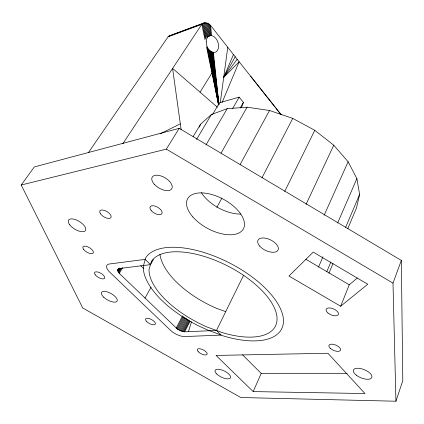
<?xml version="1.0" encoding="UTF-8"?>
<svg xmlns="http://www.w3.org/2000/svg" width="424" height="424" viewBox="0 0 424 424"><rect width="100%" height="100%" fill="white"/><g stroke="black" fill="none" stroke-linecap="round" stroke-linejoin="round"><path stroke-width="0.64" d="M209.62 330.741L223.957 336.115A76.744 35.128 27 0 0 283.449 320.459A76.744 35.128 27 0 0 222.436 259.541A76.744 35.128 27 0 0 145.618 257.898L143.535 265.514L143.498 270.226A76.384 34.964 27 0 0 199.731 326.448L209.318 330.752M150.478 264.656L145.183 259.377L109.466 263.982A11.793 5.115 29.6 0 0 109.763 272.187L170.607 330.397A11.141 4.627 27.4 0 0 184.8 336.555L221.143 335.093L216.473 330.439L184.62 331.844L181.212 331.065L177.667 329.289L119.266 273.374L117.787 270.867L117.941 269.394L119.171 268.535L150.478 264.656L153.435 259.499M220.3 102.56L227.762 47.228M193.137 136.602L200.616 124.158L211.406 114.528L227.216 108.655L247.075 107.203L269.521 110.489L292.751 118.397L314.788 130.306L333.752 145.194L348.12 161.761L356.886 178.605L359.626 194.404L356.467 208.052L347.712 228.759M188.436 331.674L191.521 321.715M395.931 401.226L402.8 380.609L401.337 260.426L179.193 128.35L34.349 166.918L21.2 185.012L82.707 307.951L240.774 397.526L395.931 401.226L392.99 283.126L401.337 260.426M241.388 107.807L243.418 102.375L239.205 97.165L219.542 102.698L212.504 114.522M340.642 306.234L367.751 284.239L313.235 252.116L288.951 276.019L340.642 306.234L349.27 284.796L357.305 278.038M222.16 102.364L239.147 61.772L210.553 25.382C208.46 22.938 204.22 21.587 201.792 24.306L122.79 143.789M328.907 273.22L333.026 263.479M199.354 127.131L200.616 124.158M326.74 271.742L330.884 261.995M345.645 227.285L359.626 194.404M233.486 54.5L223.697 77.375L239.147 61.772L281.17 114.634M318.482 267.173L322.95 256.859M337.684 222.892L356.886 178.605M253.181 391.585L364.995 393.551L327.911 353.256L216.044 355.429L253.181 391.585L261.211 373.422L347.118 373.369M324.121 215.318L348.12 161.761M306.075 204.342L333.752 145.194M284.705 191.452L314.788 130.306M216.473 330.439L243.556 275.367M262.006 177.751L292.751 118.397M182.993 331.6L188.765 320.443M183.836 331.759L189.602 320.597M184.62 331.844L190.079 321.265M180.306 330.699L186.703 318.392M181.212 331.065L187.302 319.336M182.119 331.367L188.198 319.632M178.515 329.803L184.933 317.507M179.4 330.275L185.807 317.974M176.135 328.165L182.58 315.875M176.872 328.743L183.306 316.447M177.667 329.289L183.788 317.581M216.844 207.378L221.89 198.093M240.185 164.443L269.521 110.489M235.235 56.721L223.697 77.375L237.191 59.249M144.966 298.13L151.034 287.329M221.015 153.186L247.075 107.203M240.143 108.099L243.418 102.375M232.575 108.602L239.205 97.165M205.921 145.082L227.216 108.655M119.266 273.374L122.653 267.682M117.787 270.867L119.441 268.101M196.535 139.48L211.406 114.528M117.983 271.455L119.96 268.138M118.301 272.076L120.607 268.207M118.731 272.717L121.359 268.302M117.766 269.828L118.428 268.721M117.718 270.321L118.704 268.662M21.2 185.012L166.335 149.137L179.193 128.35M217.443 107.293L200.054 92.178L211.958 72.976L206.472 46.72M88.399 152.619L168.111 36.787L169.595 35.711L204.103 22.912L206.583 37.047M160.134 133.83L180.317 123.845M168.816 36.178L204.993 22.774L207.4 37.148M168.111 36.787L201.792 24.306L205.004 39.676M169.595 35.711L171.338 35.261M225.727 311.624L216.616 308.365A68.868 32.871 27 0 1 159.928 254.294M305.932 259.324L349.27 284.796M166.335 149.137L392.99 283.126M200.054 92.178L172.589 68.391L181.133 129.702M140.784 265.705L143.572 268.461M242.576 354.819L261.211 373.422M250.722 76.331L275.128 107.24M275.939 108.268L280.821 114.454M211.958 72.976L218.625 105.157M202.487 23.68L205.439 38.552M207.235 47.605L218.53 104.495L208.157 49.216M203.26 23.214L206.08 38.165M208.899 50.011L218.62 104.484M209.589 50.218L218.662 104.447L210.325 50.896M205.926 22.811L208.073 36.522M206.875 23.013L208.778 36.04M211.057 51.68L218.763 104.458M207.829 23.378L209.599 36.453M211.634 51.49L218.811 104.447M208.767 23.898L210.246 35.685M212.297 52.057L218.853 104.437M209.684 24.571L210.967 35.701M212.853 52.067L218.901 104.437M213.394 52.523L218.938 104.421M210.553 25.382L211.634 35.722M240.784 214.067A31.111 16.96 28.3 0 1 201.363 192.655M151.511 261.295L149.031 269.351A69.96 32.012 27 0 0 207.251 327.084L222.976 332.803A69.96 32.012 27 0 0 277.052 318.514A69.96 32.012 27 0 0 221.635 263.066A69.96 32.012 27 0 0 151.511 261.295M356.255 375.145A9.932 4.399 22.1 0 0 371.753 377.699A9.932 4.399 22.1 0 0 359.939 368.43A9.932 4.399 22.1 0 0 356.255 375.145M327.985 313.05A6.667 3.244 23.2 0 0 338.357 314.56A6.667 3.244 23.2 0 0 330.444 307.994A6.667 3.244 23.2 0 0 327.985 313.05M330.248 348.305A6.302 2.878 23 0 0 340.313 350.595A6.302 2.878 23 0 0 333.672 344.399A6.302 2.878 23 0 0 330.248 348.305M146.837 321.705A5.517 2.263 28.1 0 0 155.242 324.281A5.517 2.263 28.1 0 0 149.349 318.615A5.517 2.263 28.1 0 0 146.837 321.705M198.342 351.83A5.47 2.226 26.6 0 0 206.886 354.591A5.47 2.226 26.6 0 0 201.448 349.127A5.47 2.226 26.6 0 0 198.342 351.83M100.493 213.839A6.482 3.048 31.1 0 0 110.478 218.074A6.482 3.048 31.1 0 0 105.322 210.744A6.482 3.048 31.1 0 0 100.493 213.839M151.198 210.553A6.779 3.381 30.1 0 0 161.682 213.887A6.779 3.381 30.1 0 0 155.216 206.149A6.779 3.381 30.1 0 0 151.198 210.553M216.759 374.021A8.554 3.397 25.9 0 0 230.158 378.256A8.554 3.397 25.9 0 0 221.556 369.898A8.554 3.397 25.9 0 0 216.759 374.021M192.846 216.94A31.673 16.589 28.3 0 0 242.491 230.211A31.673 16.589 28.3 0 0 211.205 194.346A31.673 16.589 28.3 0 0 192.846 216.94M154.453 184.413A11.379 5.941 30.6 0 0 171.789 188.722A11.379 5.941 30.6 0 0 159.774 175.6A11.379 5.941 30.6 0 0 154.453 184.413M259.7 246.106A11.183 5.825 26 0 0 277.545 250.785A11.183 5.825 26 0 0 266.797 238.484A11.183 5.825 26 0 0 259.7 246.106M83.613 249.439A5.994 2.608 30.7 0 0 92.83 253.404A5.994 2.608 30.7 0 0 87.927 246.89A5.994 2.608 30.7 0 0 83.613 249.439M95.241 274.837A5.761 2.433 29.9 0 0 104.145 278.69A5.761 2.433 29.9 0 0 99.497 272.584A5.761 2.433 29.9 0 0 95.241 274.837M69.594 224.641A9.953 4.457 31.4 0 0 84.832 231.181A9.953 4.457 31.4 0 0 76.627 220.093A9.953 4.457 31.4 0 0 69.594 224.641M103.732 297.213A8.92 3.662 29.3 0 0 117.035 301.194A8.92 3.662 29.3 0 0 107.145 291.86A8.92 3.662 29.3 0 0 103.732 297.213M206.202 41.292A8.724 5.819 70.7 0 0 215.085 52.3A8.724 5.819 70.7 0 0 215.874 38.441A8.724 5.819 70.7 0 0 206.202 41.292"/></g></svg>
